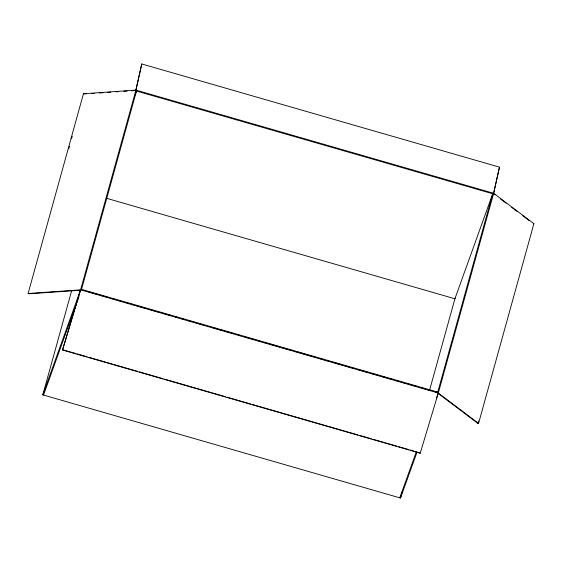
<?xml version="1.0" encoding="UTF-8"?>
<svg xmlns="http://www.w3.org/2000/svg" width="562" height="562" viewBox="0 0 562 562"><rect width="100%" height="100%" fill="white"/><g stroke="black" fill="none" stroke-linecap="round" stroke-linejoin="round"><path stroke-width="0.84" d="M62.515 350.014L80.661 289.542L62.515 350.014L420.228 453.197L438.311 393.028L493.654 193.286L499.485 167.146L141.772 63.963L135.927 89.941M417.046 452.094L400.502 498.037L42.789 394.854L80.598 289.844L135.941 90.103L141.772 63.963M420.228 453.197L410.169 449.979M436.541 397.945L438.374 392.726M28.1 293.483L83.443 93.742L135.941 90.103L493.654 193.286L533.9 223.676L478.557 423.418L477.96 423.46L438.17 393.414L438.311 393.028L80.598 289.844L28.1 293.483L28.557 293.828L80.457 290.231M68.726 148.867L69.421 146.338M71.522 138.758L72.224 136.229M42.789 394.854L71.514 291.193M81.342 290.055L136.685 90.313M429.649 389.944L455.101 298.085M400.502 498.037L402.371 491.293M437.566 392.81L492.909 193.068M477.96 423.46L478.662 420.931M135.737 90.784L135.941 90.103M499.485 167.146L493.45 193.967L493.654 193.286L493.513 193.672L494.911 194.726M135.02 95.111L136.496 91.009L492.719 193.764L454.911 298.773L106.267 198.21M43.534 395.072L78.982 296.617M399.758 497.82L416.302 451.883M86.499 93.91L83.443 93.742M91.69 93.545L94.283 93.369M99.474 93.004L102.93 92.765M107.258 92.47L110.721 92.224M115.905 91.866L118.505 91.69M123.696 91.325L127.153 91.086M131.48 90.791L134.943 90.545M533.303 223.718L533.9 223.676M81.532 289.36L437.756 392.114M86.569 291.249L90.791 292.465M92.477 292.95L96.692 294.172M100.071 295.141L104.286 296.357M105.972 296.848L108.508 297.572M111.88 298.548L116.095 299.764M117.788 300.256L120.317 300.979M125.375 302.44L129.597 303.663M131.283 304.147L133.812 304.878M137.191 305.847L141.406 307.07M143.092 307.555L145.628 308.285M149 309.255L154.908 310.962M156.594 311.446L159.123 312.177M162.502 313.153L166.717 314.369M168.403 314.853L170.939 315.584M174.311 316.561L178.526 317.776M181.905 318.745L184.434 319.476M187.806 320.452L192.028 321.668M193.714 322.152L196.243 322.883M199.622 323.86L203.837 325.075M213.117 327.751L217.339 328.967M219.025 329.458L221.554 330.182M224.933 331.159L229.148 332.374M230.834 332.866L233.363 333.589M238.428 335.05L240.958 335.781M244.337 336.757L254.46 339.68M256.146 340.165L262.054 341.865M263.74 342.356L266.269 343.08M269.648 344.056L279.771 346.979M281.457 347.464L287.365 349.171M289.051 349.655L291.58 350.386M294.952 351.355L299.174 352.578M300.86 353.062L305.082 354.278M306.768 354.762L312.669 356.47M314.362 356.954L316.891 357.685M320.263 358.661L324.485 359.877M326.171 360.361L328.7 361.092M332.079 362.068L342.202 364.984M345.574 365.96L349.796 367.176M351.482 367.66L354.011 368.391M357.383 369.367L367.506 372.283M370.885 373.259L375.1 374.475M376.793 374.966L379.322 375.69M382.694 376.666L386.916 377.882M388.602 378.374L392.817 379.589M396.196 380.558L400.411 381.781M402.097 382.265L404.633 382.996M408.005 383.965L412.22 385.188M413.913 385.673L416.442 386.403M419.814 387.373L425.722 389.08M427.408 389.564L429.937 390.295M433.316 391.271L437.531 392.487M62.579 349.719L75.238 353.365M76.924 353.856L87.047 356.772M88.733 357.263L112.358 364.071M114.044 364.562L137.669 371.377M139.355 371.861L162.973 378.676M164.666 379.16L225.404 396.681M227.097 397.172L250.715 403.987M252.401 404.471L357.861 434.89M359.547 435.381L371.363 438.782M373.049 439.273L383.172 442.189M384.858 442.68L396.674 446.088M398.36 446.572L408.483 449.495M500.496 198.941L506.081 203.163M511.666 207.378L517.251 211.593M522.836 215.815L529.116 220.557M438.311 393.028L478.557 423.418"/></g></svg>
